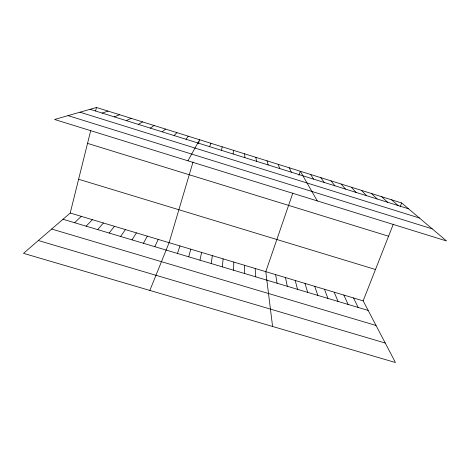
<?xml version="1.0" encoding="UTF-8"?>
<svg xmlns="http://www.w3.org/2000/svg" width="470" height="470" viewBox="0 0 470 470"><rect width="100%" height="100%" fill="white"/><g stroke="black" fill="none" stroke-linecap="round" stroke-linejoin="round"><path stroke-width="0.7" d="M233.543 270.209L233.813 262.072M233.149 154.001L233.449 150.329M222.38 266.872L223.097 258.864M211.189 263.529L212.358 255.645M199.973 260.18L201.589 252.413M221.411 150.335L222.204 146.81M70.212 213.033L363.151 300.847L395.446 362.529L23.5 253.342L70.212 213.033L90.775 130.378M95.604 110.967L96.473 107.471L401.65 202.952L446.5 240.957L54.591 119.48L96.473 107.471M188.723 256.814L190.791 249.176M193 162.068L169.118 242.679L149.848 290.431M198.405 143.826L199.615 139.743L187.941 160.811M177.443 253.447L179.969 245.933M292.845 193.023L265.797 271.66L272.588 326.462M298.961 175.234L300.33 171.25L317.274 200.901M209.632 146.658L210.924 143.28M363.151 300.847L393.308 224.167M400.123 206.829L401.65 202.952M154.8 246.68L158.237 239.418M143.432 243.284L147.333 236.151M132.035 239.876L136.4 232.873M120.602 236.463L125.437 229.589M185.991 139.267L188.276 136.194M109.146 233.038L114.451 226.293M97.654 229.607L103.435 222.992M174.117 135.56L176.908 132.64M86.139 226.164L92.39 219.678M74.589 222.715L81.316 216.359M162.209 131.841L165.505 129.068M150.271 128.11L154.078 125.496M138.298 124.368L142.616 121.912M126.295 120.62L131.124 118.317M114.257 116.86L119.603 114.709M102.184 113.088L108.053 111.096M38.352 240.528L385.241 343.041M63.004 219.255L368.174 310.435M51.665 229.043L376.047 325.475M78.613 179.252L375.483 269.486M87.538 143.379L388.567 236.216M79.971 112.201L419.434 218.021M68.021 115.626L432.218 228.855M90.081 109.304L408.553 208.797M391.628 199.815L398.113 205.537M381.581 196.672L387.644 202.264M371.512 193.523L377.146 198.986M361.412 190.362L366.623 195.702M351.296 187.195L356.072 192.406M341.149 184.023L345.497 189.099M330.986 180.838L334.899 185.791M320.793 177.654L324.271 182.466M310.57 174.458L313.613 179.141M353.516 297.957L358.152 307.445M289.256 167.784L291.382 172.196M343.858 295.06L348.106 304.437M334.182 292.164L338.03 301.429M278.152 164.312L279.797 168.577M324.476 289.256L327.937 298.415M314.753 286.336L317.814 295.389M305.007 283.416L307.668 292.358M267.025 160.828L268.182 164.947M295.236 280.49L297.504 289.32M285.449 277.553L287.311 286.277M255.862 157.338L256.538 161.31M275.632 274.609L277.089 283.222M255.163 268.476L255.774 276.853M244.67 153.837L244.858 157.662M244.5 265.28L244.67 273.534"/></g></svg>
